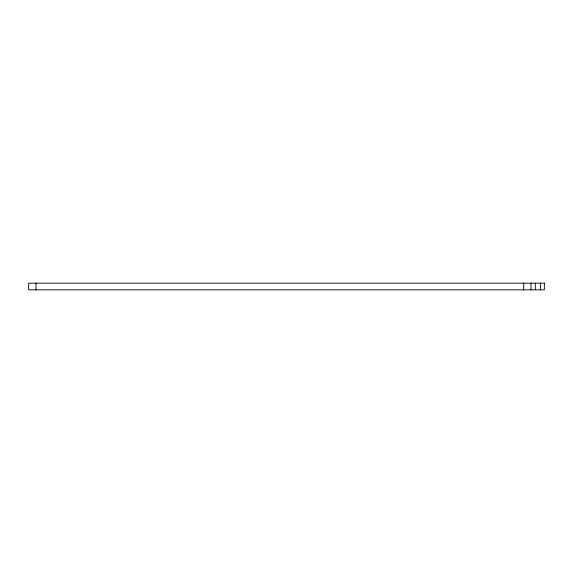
<?xml version="1.0" encoding="UTF-8"?>
<svg xmlns="http://www.w3.org/2000/svg" width="573" height="573" viewBox="0 0 573 573"><rect width="100%" height="100%" fill="white"/><g stroke="black" fill="none" stroke-linecap="round" stroke-linejoin="round"><path stroke-width="0.86" d="M540.54 283.169L540.54 289.831M535.311 283.169L535.311 289.831M531.021 283.169L531.021 289.831M523.693 283.169L523.693 289.831M35.977 283.169L35.977 289.831M544.35 283.169L28.65 283.169L28.65 289.831L544.35 289.831L544.35 283.169"/></g></svg>
